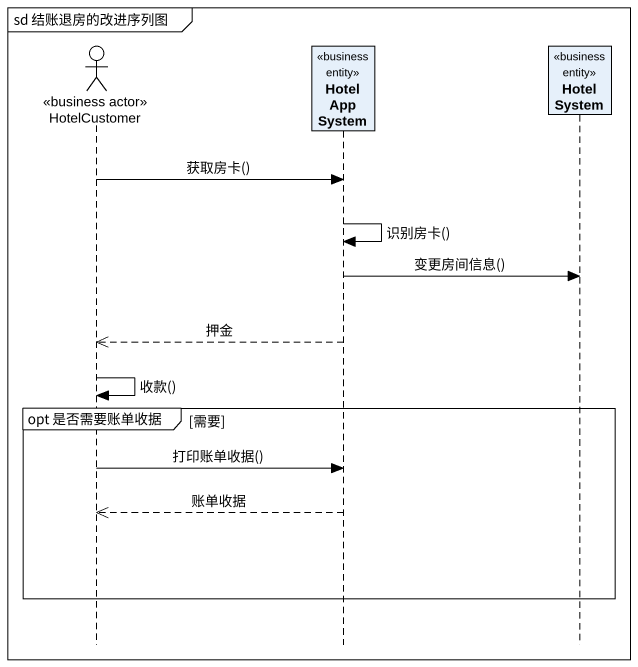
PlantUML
@startuml
mainframe sd 结账退房的改进序列图
hide footbox
actor HotelCustomer <<business actor>>
participant HotelAppSystem <<business entity>>
participant HotelSystem <<business entity>>

HotelCustomer -> HotelAppSystem : 获取房卡()
HotelAppSystem -> HotelAppSystem : 识别房卡()
HotelAppSystem -> HotelSystem : 变更房间信息()
HotelAppSystem -->> HotelCustomer : 押金
HotelCustomer -> HotelCustomer : 收款()
group opt 是否需要账单收据 [需要]
  HotelCustomer -> HotelAppSystem : 打印账单收据()
  HotelAppSystem -->> HotelCustomer : 账单收据
end
@enduml
